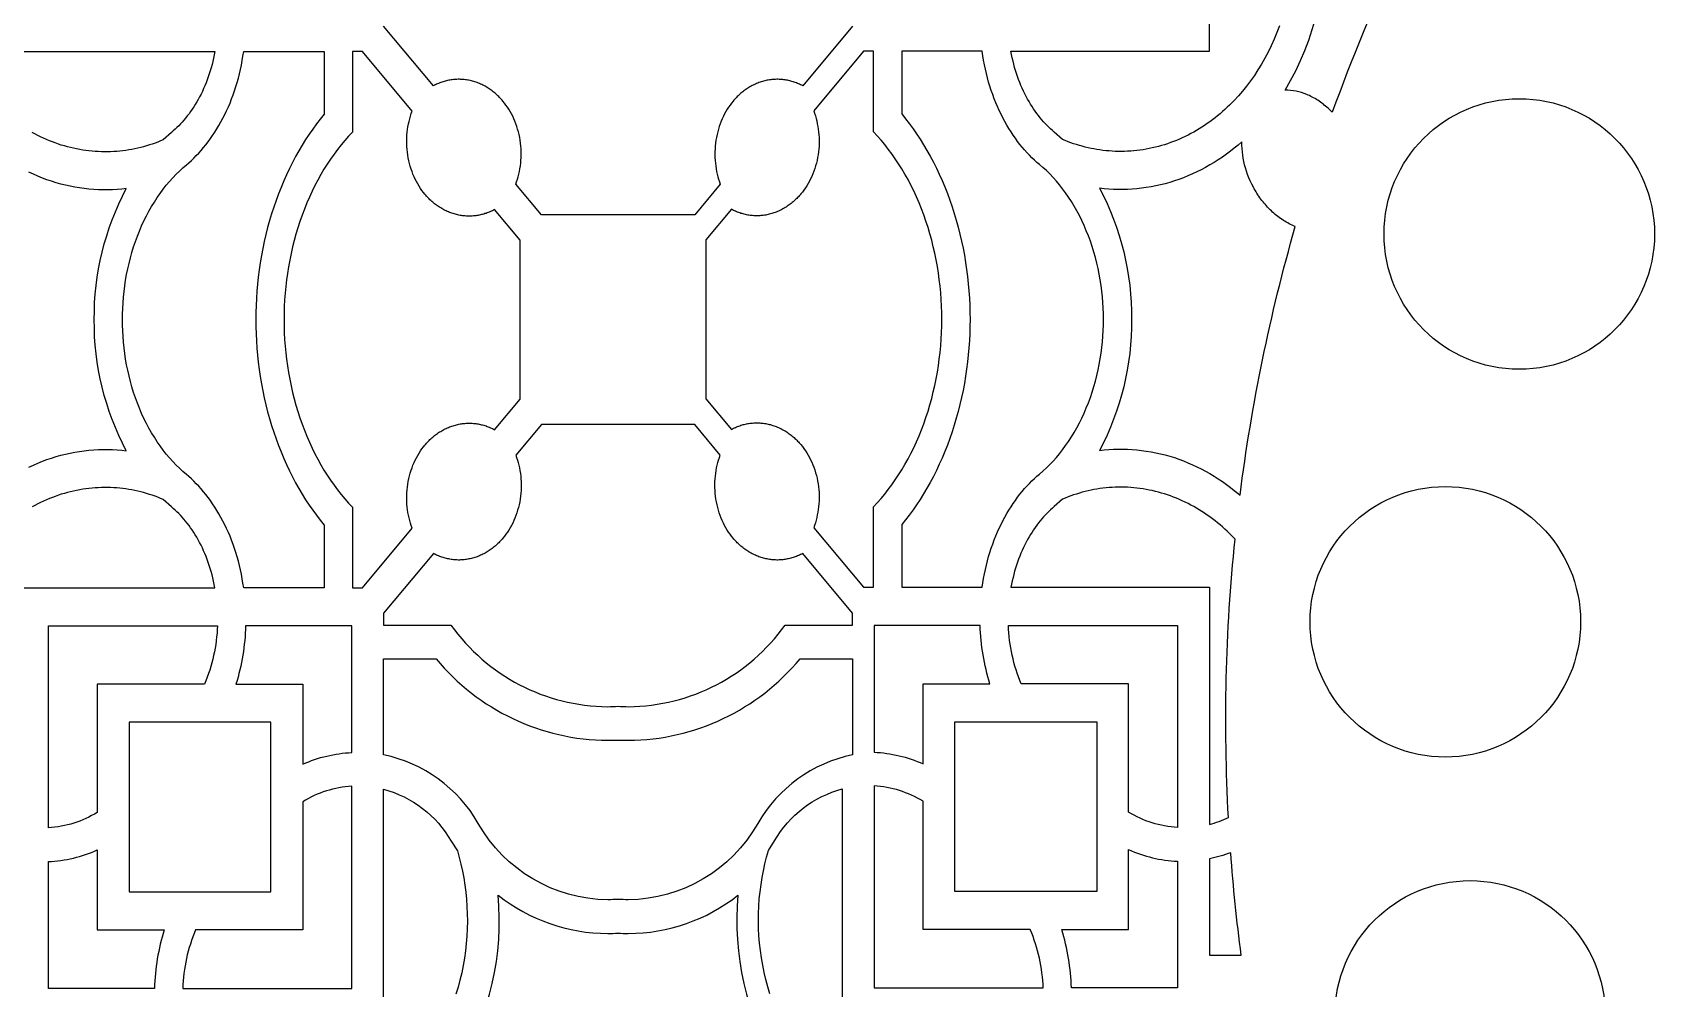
# Model space of a CAD drawing. Extents: x 59271 to 61367, y 41180 to 44085.
# Drawn here: x 59620.9 to 59920.7, y 42900.7 to 43077.4 of the extents above; entities that cross this region are included whole.
import ezdxf

# ---------------------------------------------------------------- set-up
doc = ezdxf.new("R2010")
doc.units = 0
doc.layers.get('0').update_dxf_attribs({"linetype": 'CONTINUOUS'})
doc.layers.add('LAYER_01', color=1, linetype='CONTINUOUS')

msp = doc.modelspace()

# ---------------------------------------------------------------- linework, layer by layer
for points in [[(59851.39, 43078.59), (59850.93, 43077.34), (59850.43, 43076.12), (59849.89, 43074.92), (59849.32, 43073.76), (59848.73, 43072.62), (59848.1, 43071.52), (59847.44, 43070.45), (59846.77, 43069.42), (59846.06, 43068.42), (59845.34, 43067.47), (59844.59, 43066.55), (59843.82, 43065.66), (59843.02, 43064.79), (59842.19, 43063.95), (59841.76, 43063.54), (59841.32, 43063.14), (59840.88, 43062.74), (59840.43, 43062.36), (59839.97, 43061.98), (59839.51, 43061.61), (59839.04, 43061.25), (59838.56, 43060.89), (59838.07, 43060.55), (59837.58, 43060.21), (59837.09, 43059.89), (59836.58, 43059.57), (59836.07, 43059.27), (59835.56, 43058.98), (59835.04, 43058.69), (59834.51, 43058.42), (59833.98, 43058.16), (59833.45, 43057.9), (59832.91, 43057.66), (59832.37, 43057.44), (59831.82, 43057.22), (59831.27, 43057.01), (59830.72, 43056.82), (59830.16, 43056.64), (59829.6, 43056.47), (59829.04, 43056.31), (59828.47, 43056.17), (59827.91, 43056.03), (59827.34, 43055.91), (59826.77, 43055.8), (59826.2, 43055.71), (59825.62, 43055.62), (59825.05, 43055.55), (59824.48, 43055.49), (59823.91, 43055.45), (59823.33, 43055.41), (59822.76, 43055.39), (59822.19, 43055.38), (59821.62, 43055.39), (59821.05, 43055.4), (59820.48, 43055.43), (59819.92, 43055.47), (59819.35, 43055.52), (59818.79, 43055.58), (59818.23, 43055.66), (59817.68, 43055.74), (59817.13, 43055.84), (59816.58, 43055.95), (59816.03, 43056.07), (59815.49, 43056.2), (59814.95, 43056.34), (59814.42, 43056.49), (59813.89, 43056.65), (59813.36, 43056.82), (59812.84, 43057), (59812.33, 43057.19), (59811.82, 43057.4), (59811.31, 43057.61), (59809.79, 43058.96), (59809.46, 43059.25), (59809.12, 43059.55), (59808.79, 43059.86), (59808.46, 43060.18), (59808.14, 43060.52), (59807.82, 43060.87), (59807.5, 43061.24), (59807.18, 43061.61), (59806.87, 43062), (59806.57, 43062.4), (59806.27, 43062.81), (59805.97, 43063.24), (59805.68, 43063.68), (59805.4, 43064.13), (59805.12, 43064.59), (59804.86, 43065.06), (59804.59, 43065.55), (59804.34, 43066.04), (59804.09, 43066.55), (59803.86, 43067.06), (59803.63, 43067.59), (59803.41, 43068.13), (59803.2, 43068.67), (59803, 43069.22), (59802.81, 43069.78), (59802.63, 43070.35), (59802.46, 43070.93), (59802.3, 43071.51), (59802.16, 43072.1), (59802.02, 43072.69), (59801.89, 43073.29), (59801.78, 43073.89), (59838.45, 43073.89), (59838.45, 43117.71, -0.200602)], [(59620.26, 42997.05), (59621.08, 42997.44), (59621.91, 42997.79), (59622.75, 42998.13), (59623.59, 42998.44), (59624.44, 42998.73), (59625.29, 42999), (59626.15, 42999.24), (59627.01, 42999.45), (59627.88, 42999.65), (59628.74, 42999.82), (59629.61, 42999.96), (59630.48, 43000.08), (59631.36, 43000.18), (59632.23, 43000.25), (59633.1, 43000.29), (59633.97, 43000.32), (59634.83, 43000.32), (59635.7, 43000.29), (59636.56, 43000.24), (59637.41, 43000.17), (59638.26, 43000.08, -0.124595), (59632.34, 43024.3, -0.124595), (59638.26, 43048.52), (59637.41, 43048.43), (59636.56, 43048.36), (59635.7, 43048.31), (59634.83, 43048.29), (59633.97, 43048.28), (59633.1, 43048.31), (59632.23, 43048.35), (59631.36, 43048.43), (59630.48, 43048.52), (59629.61, 43048.64), (59628.74, 43048.79), (59627.88, 43048.95), (59627.01, 43049.15), (59626.15, 43049.36), (59625.29, 43049.61), (59624.44, 43049.87), (59623.59, 43050.16), (59622.75, 43050.47), (59621.91, 43050.81), (59621.08, 43051.17), (59620.26, 43051.55)], [(59685.82, 42893.69), (59685.82, 42937.51, -0.200602), (59698.31, 42927.93), (59699.45, 42926.11), (59699.79, 42924.9), (59700.1, 42923.66), (59700.38, 42922.4), (59700.62, 42921.12), (59700.83, 42919.82), (59701, 42918.51), (59701.14, 42917.18), (59701.23, 42915.83), (59701.29, 42914.48), (59701.3, 42913.12), (59701.28, 42911.75), (59701.21, 42910.38), (59701.1, 42909.01), (59700.95, 42907.64), (59700.76, 42906.28), (59700.53, 42904.93), (59700.25, 42903.59), (59699.94, 42902.26), (59699.59, 42900.95), (59699.19, 42899.66)], [(59757.22, 42899.72), (59756.83, 42901.01), (59756.47, 42902.33), (59756.16, 42903.65), (59755.89, 42904.99), (59755.65, 42906.35), (59755.46, 42907.71), (59755.31, 42909.07), (59755.2, 42910.44), (59755.13, 42911.81), (59755.11, 42913.18), (59755.12, 42914.54), (59755.18, 42915.9), (59755.27, 42917.24), (59755.41, 42918.57), (59755.58, 42919.89), (59755.79, 42921.19), (59756.03, 42922.47), (59756.31, 42923.73), (59756.62, 42924.96), (59756.97, 42926.18), (59758.1, 42927.99, -0.200602), (59770.6, 42937.57), (59770.6, 42893.75)], [(59699.82, 42886.5, 0.159593), (59706.99, 42917.94, 0.16816), (59727.26, 42910.86, 0.014447), (59729.15, 42910.92, 0.014447), (59731.05, 42910.86, 0.16816), (59751.32, 42917.94, 0.159593), (59758.49, 42886.5, 0.091636)]]:
    msp.add_lwpolyline(points, format="xyb")
for points in [[(59861.18, 43062.63), (59861.08, 43062.72), (59860.86, 43062.94), (59860.63, 43063.16), (59860.4, 43063.37), (59860.17, 43063.58), (59859.94, 43063.78), (59859.7, 43063.97), (59859.46, 43064.16), (59859.22, 43064.34), (59858.97, 43064.52), (59858.73, 43064.69), (59858.48, 43064.85), (59858.23, 43065.01), (59857.98, 43065.16), (59857.73, 43065.3), (59857.48, 43065.44), (59857.23, 43065.57), (59856.98, 43065.7), (59856.72, 43065.81), (59856.47, 43065.93, 0.091636), (59852.45, 43066.7, 0.159593), (59859.62, 43098.14, 0.116515), (59873.29, 43091.76, 0.023836)], [(59854.34, 43041.5), (59854.3, 43041.52), (59854.03, 43041.64), (59853.75, 43041.76), (59853.48, 43041.89), (59853.21, 43042.03), (59852.94, 43042.17), (59852.67, 43042.32), (59852.41, 43042.48), (59852.15, 43042.65), (59851.89, 43042.82), (59851.63, 43042.99), (59851.38, 43043.17), (59851.12, 43043.36), (59850.88, 43043.56), (59850.63, 43043.76), (59850.39, 43043.96), (59850.15, 43044.18), (59849.92, 43044.39), (59849.68, 43044.62), (59849.46, 43044.84), (59849.23, 43045.08), (59849.02, 43045.32), (59848.8, 43045.56), (59848.59, 43045.81), (59848.38, 43046.06), (59848.18, 43046.31), (59847.99, 43046.57), (59847.79, 43046.84), (59847.61, 43047.11), (59847.43, 43047.38), (59847.25, 43047.65), (59847.08, 43047.93), (59846.91, 43048.21), (59846.75, 43048.49), (59846.59, 43048.78), (59846.29, 43049.36), (59846.01, 43049.95), (59845.76, 43050.54), (59845.52, 43051.14), (59845.3, 43051.75), (59845.11, 43052.35, -0.065359), (59844.46, 43057.15), (59843.77, 43056.56), (59843.06, 43055.98), (59842.34, 43055.42), (59841.61, 43054.87), (59840.86, 43054.35), (59840.1, 43053.84), (59839.33, 43053.35), (59838.55, 43052.89), (59837.76, 43052.44), (59836.96, 43052.01), (59836.15, 43051.61), (59835.33, 43051.23), (59834.5, 43050.87), (59833.67, 43050.54), (59832.82, 43050.22), (59831.98, 43049.93), (59831.12, 43049.67), (59830.26, 43049.43), (59829.4, 43049.21), (59828.54, 43049.02), (59827.67, 43048.85), (59826.8, 43048.71), (59825.93, 43048.59), (59825.06, 43048.49), (59824.19, 43048.42), (59823.32, 43048.37), (59822.45, 43048.35), (59821.58, 43048.35), (59820.72, 43048.37), (59819.86, 43048.42), (59819, 43048.49), (59818.15, 43048.59, -0.124595), (59824.07, 43024.36, -0.124595), (59818.15, 43000.14), (59819, 43000.24), (59819.86, 43000.31), (59820.72, 43000.36), (59821.58, 43000.38), (59822.45, 43000.38), (59823.32, 43000.36), (59824.19, 43000.31), (59825.06, 43000.24), (59825.93, 43000.14), (59826.8, 43000.02), (59827.67, 42999.88), (59828.54, 42999.71), (59829.4, 42999.52), (59830.26, 42999.3), (59831.12, 42999.06), (59831.98, 42998.8), (59832.82, 42998.51), (59833.67, 42998.19), (59834.5, 42997.86), (59835.33, 42997.5), (59836.15, 42997.12), (59836.96, 42996.72), (59837.76, 42996.29), (59838.55, 42995.84), (59839.33, 42995.38), (59840.1, 42994.89), (59840.86, 42994.38), (59841.61, 42993.86), (59842.34, 42993.31), (59843.06, 42992.75), (59843.77, 42992.17), (59844.13, 42991.86, -0.038324)], [(59731.05, 42952.78, 0.240747), (59760.03, 42967.87), (59772.49, 42967.87), (59772.49, 42970.08), (59763.28, 42981.08), (59763.1, 42980.98), (59762.91, 42980.89), (59762.71, 42980.8), (59762.52, 42980.71), (59762.32, 42980.63), (59762.12, 42980.55), (59761.92, 42980.47), (59761.72, 42980.4), (59761.51, 42980.34), (59761.3, 42980.27), (59761.1, 42980.21), (59760.89, 42980.16), (59760.67, 42980.11), (59760.46, 42980.07), (59760.24, 42980.03), (59760.03, 42979.99), (59759.81, 42979.96), (59759.59, 42979.94), (59759.37, 42979.92), (59759.15, 42979.9), (59758.93, 42979.89), (59758.71, 42979.88), (59758.49, 42979.88), (59758.27, 42979.89), (59758.04, 42979.9), (59757.82, 42979.91), (59757.6, 42979.93), (59757.38, 42979.96), (59757.15, 42979.99), (59756.93, 42980.02), (59756.71, 42980.07), (59756.49, 42980.11), (59756.27, 42980.16), (59756.05, 42980.22), (59755.83, 42980.28), (59755.62, 42980.35), (59755.4, 42980.42), (59755.19, 42980.49), (59754.97, 42980.58), (59754.76, 42980.66), (59754.55, 42980.75), (59754.35, 42980.85), (59754.14, 42980.95), (59753.94, 42981.05), (59753.74, 42981.16), (59753.54, 42981.27), (59753.34, 42981.39), (59753.15, 42981.51), (59752.96, 42981.64), (59752.77, 42981.76), (59752.58, 42981.9), (59752.4, 42982.03), (59752.22, 42982.17), (59752.04, 42982.32), (59751.87, 42982.46), (59751.69, 42982.61), (59751.52, 42982.77), (59751.36, 42982.92), (59751.2, 42983.08), (59751.04, 42983.24), (59750.88, 42983.41), (59750.73, 42983.58), (59750.58, 42983.75), (59750.43, 42983.92), (59750.15, 42984.27), (59749.87, 42984.64), (59749.6, 42985.02), (59749.34, 42985.42), (59749.1, 42985.84), (59748.86, 42986.26), (59748.63, 42986.71), (59748.42, 42987.16), (59748.22, 42987.63), (59748.04, 42988.11), (59747.86, 42988.59), (59747.71, 42989.09), (59747.57, 42989.6), (59747.45, 42990.11), (59747.34, 42990.63), (59747.25, 42991.15), (59747.18, 42991.68), (59747.12, 42992.21), (59747.08, 42992.74), (59747.06, 42993.28), (59747.06, 42993.81), (59747.07, 42994.34), (59747.1, 42994.86), (59747.15, 42995.38), (59747.21, 42995.9), (59747.29, 42996.41), (59747.38, 42996.91), (59747.49, 42997.4), (59747.62, 42997.89), (59747.75, 42998.36), (59747.9, 42998.82), (59748.06, 42999.27), (59743.33, 43004.92), (59739.54, 43004.92), (59729.15, 43004.92), (59718.77, 43004.92), (59714.98, 43004.92), (59710.25, 42999.27), (59710.41, 42998.82), (59710.56, 42998.36), (59710.69, 42997.89), (59710.81, 42997.4), (59710.92, 42996.91), (59711.02, 42996.41), (59711.1, 42995.9), (59711.16, 42995.38), (59711.21, 42994.86), (59711.24, 42994.34), (59711.25, 42993.81), (59711.25, 42993.28), (59711.22, 42992.74), (59711.19, 42992.21), (59711.13, 42991.68), (59711.06, 42991.15), (59710.97, 42990.63), (59710.86, 42990.11), (59710.74, 42989.6), (59710.6, 42989.09), (59710.44, 42988.59), (59710.27, 42988.11), (59710.09, 42987.63), (59709.89, 42987.16), (59709.68, 42986.71), (59709.45, 42986.26), (59709.21, 42985.84), (59708.96, 42985.42), (59708.7, 42985.02), (59708.44, 42984.64), (59708.16, 42984.27), (59707.87, 42983.92), (59707.73, 42983.75), (59707.58, 42983.58), (59707.43, 42983.41), (59707.27, 42983.24), (59707.11, 42983.08), (59706.95, 42982.92), (59706.78, 42982.77), (59706.61, 42982.61), (59706.44, 42982.46), (59706.27, 42982.32), (59706.09, 42982.17), (59705.91, 42982.03), (59705.73, 42981.9), (59705.54, 42981.76), (59705.35, 42981.64), (59705.16, 42981.51), (59704.97, 42981.39), (59704.77, 42981.27), (59704.57, 42981.16), (59704.37, 42981.05), (59704.17, 42980.95), (59703.96, 42980.85), (59703.75, 42980.75), (59703.54, 42980.66), (59703.33, 42980.58), (59703.12, 42980.49), (59702.91, 42980.42), (59702.69, 42980.35), (59702.47, 42980.28), (59702.26, 42980.22), (59702.04, 42980.16), (59701.82, 42980.11), (59701.6, 42980.07), (59701.38, 42980.02), (59701.15, 42979.99), (59700.93, 42979.96), (59700.71, 42979.93), (59700.49, 42979.91), (59700.26, 42979.9), (59700.04, 42979.89), (59699.82, 42979.88), (59699.6, 42979.88), (59699.38, 42979.89), (59699.16, 42979.9), (59698.94, 42979.92), (59698.72, 42979.94), (59698.5, 42979.96), (59698.28, 42979.99), (59698.06, 42980.03), (59697.85, 42980.07), (59697.63, 42980.11), (59697.42, 42980.16), (59697.21, 42980.21), (59697, 42980.27), (59696.8, 42980.34), (59696.59, 42980.4), (59696.39, 42980.47), (59696.19, 42980.55), (59695.99, 42980.63), (59695.79, 42980.71), (59695.59, 42980.8), (59695.4, 42980.89), (59695.21, 42980.98), (59695.02, 42981.08), (59685.82, 42970.08), (59685.82, 42967.87), (59698.27, 42967.87, 0.240747), (59727.26, 42952.78, 0.013206), (59729.15, 42952.85, 0.013206)], [(59843.2, 42983.74), (59843.02, 42983.94), (59842.19, 42984.78), (59841.76, 42985.19), (59841.32, 42985.59), (59840.88, 42985.99), (59840.43, 42986.37), (59839.97, 42986.75), (59839.51, 42987.12), (59839.04, 42987.48), (59838.56, 42987.84), (59838.07, 42988.18), (59837.58, 42988.52), (59837.09, 42988.84), (59836.58, 42989.16), (59836.07, 42989.46), (59835.56, 42989.75), (59835.04, 42990.04), (59834.51, 42990.31), (59833.98, 42990.57), (59833.45, 42990.83), (59832.91, 42991.07), (59832.37, 42991.29), (59831.82, 42991.51), (59831.27, 42991.72), (59830.72, 42991.91), (59830.16, 42992.09), (59829.6, 42992.26), (59829.04, 42992.42), (59828.47, 42992.56), (59827.91, 42992.7), (59827.34, 42992.82), (59826.77, 42992.93), (59826.2, 42993.02), (59825.62, 42993.11), (59825.05, 42993.18), (59824.48, 42993.24), (59823.91, 42993.28), (59823.33, 42993.32), (59822.76, 42993.34), (59822.19, 42993.35), (59821.62, 42993.34), (59821.05, 42993.33), (59820.48, 42993.3), (59819.92, 42993.26), (59819.35, 42993.21), (59818.79, 42993.15), (59818.23, 42993.07), (59817.68, 42992.99), (59817.13, 42992.89), (59816.58, 42992.78), (59816.03, 42992.66), (59815.49, 42992.53), (59814.95, 42992.39), (59814.42, 42992.24), (59813.89, 42992.08), (59813.36, 42991.91), (59812.84, 42991.73), (59812.33, 42991.54), (59811.82, 42991.33), (59811.31, 42991.12), (59809.79, 42989.77), (59809.46, 42989.48), (59809.12, 42989.18), (59808.79, 42988.87), (59808.46, 42988.55), (59808.14, 42988.21), (59807.82, 42987.86), (59807.5, 42987.49), (59807.18, 42987.12), (59806.87, 42986.73), (59806.57, 42986.33), (59806.27, 42985.92), (59805.97, 42985.49), (59805.68, 42985.05), (59805.4, 42984.6), (59805.12, 42984.14), (59804.86, 42983.67), (59804.59, 42983.18), (59804.34, 42982.69), (59804.09, 42982.18), (59803.86, 42981.67), (59803.63, 42981.14), (59803.41, 42980.6), (59803.2, 42980.06), (59803, 42979.51), (59802.81, 42978.95), (59802.63, 42978.38), (59802.46, 42977.8), (59802.3, 42977.22), (59802.16, 42976.63), (59802.02, 42976.04), (59801.89, 42975.44), (59801.78, 42974.84), (59838.45, 42974.84), (59838.45, 42931.02, 0.046177), (59841.98, 42932.31, -0.038906)], [(59632.9, 42933.24, -0.123377), (59623.85, 42930.39), (59623.85, 42967.74), (59655.11, 42967.74, -0.090687), (59652.72, 42956.93), (59632.9, 42956.93)], [(59670.89, 42942.16, -0.093744), (59679.93, 42944.3), (59679.93, 42967.74), (59660.32, 42967.74, -0.067508), (59658.53, 42956.93), (59670.89, 42956.93)], [(59776.48, 42944.37, -0.093744), (59785.53, 42942.22), (59785.53, 42957), (59797.89, 42957, -0.067508), (59796.09, 42967.8), (59776.48, 42967.8)], [(59803.69, 42957, -0.090687), (59801.3, 42967.8), (59832.56, 42967.8), (59832.56, 42930.45, -0.123377), (59823.52, 42933.3), (59823.52, 42957)], [(59729.15, 42917.17, -0.017043), (59727.26, 42917.09, -0.26745), (59703.32, 42931.2, 0.215544), (59685.82, 42943.87), (59685.82, 42961.65), (59695.51, 42961.65, 0.222359), (59727.26, 42946.56, 0.011427), (59729.15, 42946.61, 0.011427), (59731.05, 42946.56, 0.222359), (59762.8, 42961.65), (59772.49, 42961.65), (59772.49, 42943.87, 0.215544), (59754.99, 42931.2, -0.26745), (59731.05, 42917.09, -0.017043)], [(59651.06, 42911.53, 0.090687), (59648.68, 42900.72), (59679.93, 42900.72), (59679.93, 42938.07, 0.123377), (59670.89, 42935.22), (59670.89, 42911.53)], [(59785.53, 42935.29, 0.123377), (59776.48, 42938.14), (59776.48, 42900.79), (59807.74, 42900.79, 0.090687), (59805.35, 42911.59), (59785.53, 42911.59)], [(59623.85, 42924.16, 0.093744), (59632.9, 42926.3), (59632.9, 42911.53), (59645.26, 42911.53, 0.067508), (59643.46, 42900.72), (59623.85, 42900.72)], [(59823.52, 42926.36, 0.093744), (59832.56, 42924.22), (59832.56, 42900.79), (59812.95, 42900.79, 0.067508), (59811.16, 42911.59), (59823.52, 42911.59)], [(59842.4, 42925.79, -0.03924), (59838.45, 42924.66), (59838.45, 42906.87), (59844.34, 42906.87, -0.014365)]]:
    msp.add_lwpolyline(points, format="xyb", close=True)
for points in [[(59772.49, 43078.52), (59763.28, 43067.52), (59763.1, 43067.62), (59762.91, 43067.71), (59762.71, 43067.8), (59762.52, 43067.89), (59762.32, 43067.97), (59762.12, 43068.05), (59761.92, 43068.13), (59761.72, 43068.2), (59761.51, 43068.27), (59761.3, 43068.33), (59761.1, 43068.39), (59760.89, 43068.44), (59760.67, 43068.49), (59760.46, 43068.53), (59760.24, 43068.57), (59760.03, 43068.61), (59759.81, 43068.64), (59759.59, 43068.67), (59759.37, 43068.69), (59759.15, 43068.7), (59758.93, 43068.71), (59758.71, 43068.72), (59758.49, 43068.72), (59758.27, 43068.71), (59758.04, 43068.7), (59757.82, 43068.69), (59757.6, 43068.67), (59757.38, 43068.64), (59757.15, 43068.61), (59756.93, 43068.58), (59756.71, 43068.54), (59756.49, 43068.49), (59756.27, 43068.44), (59756.05, 43068.38), (59755.83, 43068.32), (59755.62, 43068.25), (59755.4, 43068.18), (59755.19, 43068.11), (59754.97, 43068.03), (59754.76, 43067.94), (59754.55, 43067.85), (59754.35, 43067.75), (59754.14, 43067.65), (59753.94, 43067.55), (59753.74, 43067.44), (59753.54, 43067.33), (59753.34, 43067.21), (59753.15, 43067.09), (59752.96, 43066.97), (59752.77, 43066.84), (59752.58, 43066.7), (59752.4, 43066.57), (59752.22, 43066.43), (59752.04, 43066.28), (59751.87, 43066.14), (59751.69, 43065.99), (59751.52, 43065.83), (59751.36, 43065.68), (59751.2, 43065.52), (59751.04, 43065.36), (59750.88, 43065.19), (59750.73, 43065.03), (59750.58, 43064.86), (59750.43, 43064.68), (59750.15, 43064.33), (59749.87, 43063.96), (59749.6, 43063.58), (59749.34, 43063.18), (59749.1, 43062.76), (59748.86, 43062.34), (59748.63, 43061.89), (59748.42, 43061.44), (59748.22, 43060.97), (59748.04, 43060.5), (59747.86, 43060.01), (59747.71, 43059.51), (59747.57, 43059), (59747.45, 43058.49), (59747.34, 43057.97), (59747.25, 43057.45), (59747.18, 43056.92), (59747.12, 43056.39), (59747.08, 43055.86), (59747.06, 43055.32), (59747.06, 43054.79), (59747.07, 43054.26), (59747.1, 43053.74), (59747.15, 43053.22), (59747.21, 43052.7), (59747.29, 43052.19), (59747.38, 43051.69), (59747.49, 43051.2), (59747.62, 43050.72), (59747.75, 43050.24), (59747.9, 43049.78), (59748.06, 43049.33), (59743.33, 43043.68), (59739.54, 43043.68), (59729.15, 43043.68), (59718.77, 43043.68), (59714.98, 43043.68), (59710.25, 43049.33), (59710.41, 43049.78), (59710.56, 43050.24), (59710.69, 43050.72), (59710.81, 43051.2), (59710.92, 43051.69), (59711.02, 43052.19), (59711.1, 43052.7), (59711.16, 43053.22), (59711.21, 43053.74), (59711.24, 43054.26), (59711.25, 43054.79), (59711.25, 43055.32), (59711.22, 43055.86), (59711.19, 43056.39), (59711.13, 43056.92), (59711.06, 43057.45), (59710.97, 43057.97), (59710.86, 43058.49), (59710.74, 43059), (59710.6, 43059.51), (59710.44, 43060.01), (59710.27, 43060.5), (59710.09, 43060.97), (59709.89, 43061.44), (59709.68, 43061.89), (59709.45, 43062.34), (59709.21, 43062.76), (59708.96, 43063.18), (59708.7, 43063.58), (59708.44, 43063.96), (59708.16, 43064.33), (59707.87, 43064.68), (59707.73, 43064.86), (59707.58, 43065.03), (59707.43, 43065.19), (59707.27, 43065.36), (59707.11, 43065.52), (59706.95, 43065.68), (59706.78, 43065.83), (59706.61, 43065.99), (59706.44, 43066.14), (59706.27, 43066.28), (59706.09, 43066.43), (59705.91, 43066.57), (59705.73, 43066.7), (59705.54, 43066.84), (59705.35, 43066.97), (59705.16, 43067.09), (59704.97, 43067.21), (59704.77, 43067.33), (59704.57, 43067.44), (59704.37, 43067.55), (59704.17, 43067.65), (59703.96, 43067.75), (59703.75, 43067.85), (59703.54, 43067.94), (59703.33, 43068.03), (59703.12, 43068.11), (59702.91, 43068.18), (59702.69, 43068.25), (59702.47, 43068.32), (59702.26, 43068.38), (59702.04, 43068.44), (59701.82, 43068.49), (59701.6, 43068.54), (59701.38, 43068.58), (59701.15, 43068.61), (59700.93, 43068.64), (59700.71, 43068.67), (59700.49, 43068.69), (59700.26, 43068.7), (59700.04, 43068.71), (59699.82, 43068.72), (59699.6, 43068.72), (59699.38, 43068.71), (59699.16, 43068.7), (59698.94, 43068.69), (59698.72, 43068.67), (59698.5, 43068.64), (59698.28, 43068.61), (59698.06, 43068.57), (59697.85, 43068.53), (59697.63, 43068.49), (59697.42, 43068.44), (59697.21, 43068.39), (59697, 43068.33), (59696.8, 43068.27), (59696.59, 43068.2), (59696.39, 43068.13), (59696.19, 43068.05), (59695.99, 43067.97), (59695.79, 43067.89), (59695.59, 43067.8), (59695.4, 43067.71), (59695.21, 43067.62), (59695.02, 43067.52), (59685.82, 43078.52)], [(59617.97, 43073.83), (59654.63, 43073.83), (59654.52, 43073.23), (59654.39, 43072.63), (59654.26, 43072.03), (59654.11, 43071.45), (59653.95, 43070.86), (59653.78, 43070.29), (59653.6, 43069.72), (59653.41, 43069.16), (59653.21, 43068.61), (59653, 43068.06), (59652.78, 43067.53), (59652.55, 43067), (59652.32, 43066.48), (59652.07, 43065.98), (59651.82, 43065.48), (59651.56, 43065), (59651.29, 43064.53), (59651.01, 43064.06), (59650.73, 43063.61), (59650.44, 43063.18), (59650.15, 43062.75), (59649.85, 43062.34), (59649.54, 43061.94), (59649.23, 43061.55), (59648.92, 43061.17), (59648.6, 43060.81), (59648.27, 43060.46), (59647.95, 43060.12), (59647.62, 43059.79), (59647.29, 43059.48), (59646.95, 43059.18), (59646.62, 43058.9), (59645.1, 43057.54), (59644.59, 43057.33), (59644.08, 43057.13), (59643.57, 43056.94), (59643.05, 43056.76), (59642.53, 43056.59), (59642, 43056.42), (59641.46, 43056.27), (59640.92, 43056.13), (59640.38, 43056), (59639.84, 43055.88), (59639.29, 43055.77), (59638.74, 43055.68), (59638.18, 43055.59), (59637.62, 43055.52), (59637.06, 43055.45), (59636.5, 43055.4), (59635.93, 43055.36), (59635.36, 43055.34), (59634.79, 43055.32), (59634.22, 43055.32), (59633.65, 43055.33), (59633.08, 43055.35), (59632.51, 43055.38), (59631.93, 43055.43), (59631.36, 43055.49), (59630.79, 43055.56), (59630.22, 43055.64), (59629.65, 43055.74), (59629.08, 43055.85), (59628.51, 43055.97), (59627.94, 43056.1), (59627.38, 43056.25), (59626.81, 43056.4), (59626.25, 43056.57), (59625.7, 43056.76), (59625.14, 43056.95), (59624.59, 43057.15), (59624.04, 43057.37), (59623.5, 43057.6), (59622.96, 43057.84), (59622.43, 43058.09), (59621.9, 43058.35), (59621.37, 43058.63), (59620.85, 43058.91)], [(59617.97, 42974.77), (59654.63, 42974.77), (59654.52, 42975.38), (59654.39, 42975.97), (59654.26, 42976.57), (59654.11, 42977.16), (59653.95, 42977.74), (59653.78, 42978.31), (59653.6, 42978.88), (59653.41, 42979.44), (59653.21, 42980), (59653, 42980.54), (59652.78, 42981.08), (59652.55, 42981.6), (59652.32, 42982.12), (59652.07, 42982.62), (59651.82, 42983.12), (59651.56, 42983.6), (59651.29, 42984.08), (59651.01, 42984.54), (59650.73, 42984.99), (59650.44, 42985.43), (59650.15, 42985.85), (59649.85, 42986.26), (59649.54, 42986.67), (59649.23, 42987.05), (59648.92, 42987.43), (59648.6, 42987.79), (59648.27, 42988.14), (59647.95, 42988.48), (59647.62, 42988.81), (59647.29, 42989.12), (59646.95, 42989.42), (59646.62, 42989.7), (59645.1, 42991.06), (59644.59, 42991.27), (59644.08, 42991.47), (59643.57, 42991.66), (59643.05, 42991.84), (59642.53, 42992.02), (59642, 42992.18), (59641.46, 42992.33), (59640.92, 42992.47), (59640.38, 42992.6), (59639.84, 42992.72), (59639.29, 42992.83), (59638.74, 42992.92), (59638.18, 42993.01), (59637.62, 42993.08), (59637.06, 42993.15), (59636.5, 42993.2), (59635.93, 42993.24), (59635.36, 42993.26), (59634.79, 42993.28), (59634.22, 42993.28), (59633.65, 42993.27), (59633.08, 42993.25), (59632.51, 42993.22), (59631.93, 42993.17), (59631.36, 42993.11), (59630.79, 42993.04), (59630.22, 42992.96), (59629.65, 42992.86), (59629.08, 42992.75), (59628.51, 42992.63), (59627.94, 42992.5), (59627.38, 42992.35), (59626.81, 42992.2), (59626.25, 42992.03), (59625.7, 42991.85), (59625.14, 42991.65), (59624.59, 42991.45), (59624.04, 42991.23), (59623.5, 42991), (59622.96, 42990.76), (59622.43, 42990.51), (59621.9, 42990.25), (59621.37, 42989.97), (59620.85, 42989.69)]]:
    msp.add_lwpolyline(points)
for points in [[(59637.55, 43024.3), (59637.56, 43025.33), (59637.59, 43026.36), (59637.65, 43027.4), (59637.74, 43028.45), (59637.84, 43029.49), (59637.98, 43030.54), (59638.14, 43031.58), (59638.32, 43032.63), (59638.53, 43033.67), (59638.77, 43034.7), (59639.03, 43035.72), (59639.31, 43036.74), (59639.62, 43037.75), (59639.96, 43038.74), (59640.32, 43039.72), (59640.7, 43040.68), (59641.1, 43041.63), (59641.53, 43042.55), (59641.98, 43043.46), (59642.45, 43044.34), (59642.94, 43045.21), (59643.45, 43046.04), (59643.98, 43046.86), (59644.52, 43047.64), (59645.08, 43048.4), (59645.65, 43049.14), (59646.24, 43049.84), (59646.85, 43050.51), (59647.46, 43051.16), (59648.08, 43051.77), (59648.71, 43052.36), (59649.36, 43052.91), (59649.82, 43053.31), (59650.29, 43053.73), (59650.75, 43054.17), (59651.2, 43054.62), (59651.65, 43055.1), (59652.1, 43055.59), (59652.54, 43056.1), (59652.97, 43056.64), (59653.4, 43057.18), (59653.81, 43057.75), (59654.22, 43058.34), (59654.62, 43058.94), (59655.01, 43059.56), (59655.39, 43060.19), (59655.76, 43060.85), (59656.12, 43061.52), (59656.47, 43062.2), (59656.8, 43062.9), (59657.12, 43063.61), (59657.43, 43064.34), (59657.72, 43065.08), (59658, 43065.83), (59658.27, 43066.59), (59658.52, 43067.36), (59658.76, 43068.14), (59658.98, 43068.94), (59659.18, 43069.74), (59659.37, 43070.54), (59659.54, 43071.36), (59659.69, 43072.18), (59659.83, 43073), (59659.96, 43073.83), (59674.84, 43073.83), (59674.84, 43062.25), (59674.12, 43061.37), (59673.42, 43060.46), (59672.74, 43059.53), (59672.07, 43058.56), (59671.41, 43057.57), (59670.77, 43056.56), (59670.15, 43055.51), (59669.55, 43054.44), (59668.97, 43053.35), (59668.41, 43052.23), (59667.87, 43051.09), (59667.35, 43049.93), (59666.86, 43048.75), (59666.38, 43047.55), (59665.94, 43046.34), (59665.51, 43045.1), (59665.11, 43043.86), (59664.73, 43042.6), (59664.38, 43041.32), (59664.06, 43040.04), (59663.76, 43038.74), (59663.49, 43037.44), (59663.24, 43036.13), (59663.02, 43034.82), (59662.83, 43033.5), (59662.66, 43032.18), (59662.52, 43030.86), (59662.41, 43029.55), (59662.32, 43028.23), (59662.26, 43026.91), (59662.22, 43025.6), (59662.21, 43024.3), (59662.22, 43023), (59662.26, 43021.69), (59662.32, 43020.37), (59662.41, 43019.06), (59662.52, 43017.74), (59662.66, 43016.42), (59662.83, 43015.1), (59663.02, 43013.78), (59663.24, 43012.47), (59663.49, 43011.16), (59663.76, 43009.86), (59664.06, 43008.56), (59664.38, 43007.28), (59664.73, 43006.01), (59665.11, 43004.74), (59665.51, 43003.5), (59665.94, 43002.26), (59666.38, 43001.05), (59666.86, 42999.85), (59667.35, 42998.67), (59667.87, 42997.51), (59668.41, 42996.37), (59668.97, 42995.25), (59669.55, 42994.16), (59670.15, 42993.09), (59670.77, 42992.05), (59671.41, 42991.03), (59672.07, 42990.04), (59672.74, 42989.07), (59673.42, 42988.14), (59674.12, 42987.23), (59674.84, 42986.35), (59674.84, 42974.77), (59659.96, 42974.77), (59659.83, 42975.6), (59659.69, 42976.42), (59659.54, 42977.24), (59659.37, 42978.06), (59659.18, 42978.86), (59658.98, 42979.66), (59658.76, 42980.46), (59658.52, 42981.24), (59658.27, 42982.01), (59658, 42982.77), (59657.72, 42983.53), (59657.43, 42984.26), (59657.12, 42984.99), (59656.8, 42985.7), (59656.47, 42986.4), (59656.12, 42987.09), (59655.76, 42987.75), (59655.39, 42988.41), (59655.01, 42989.04), (59654.62, 42989.66), (59654.22, 42990.26), (59653.81, 42990.85), (59653.4, 42991.42), (59652.97, 42991.97), (59652.54, 42992.5), (59652.1, 42993.01), (59651.65, 42993.5), (59651.2, 42993.98), (59650.75, 42994.43), (59650.29, 42994.87), (59649.82, 42995.29), (59649.36, 42995.69), (59648.71, 42996.24), (59648.08, 42996.83), (59647.46, 42997.44), (59646.85, 42998.09), (59646.24, 42998.76), (59645.65, 42999.47), (59645.08, 43000.2), (59644.52, 43000.96), (59643.98, 43001.74), (59643.45, 43002.56), (59642.94, 43003.4), (59642.45, 43004.26), (59641.98, 43005.14), (59641.53, 43006.05), (59641.1, 43006.98), (59640.7, 43007.92), (59640.32, 43008.88), (59639.96, 43009.86), (59639.62, 43010.86), (59639.31, 43011.86), (59639.03, 43012.88), (59638.77, 43013.9), (59638.53, 43014.94), (59638.32, 43015.97), (59638.14, 43017.02), (59637.98, 43018.06), (59637.84, 43019.11), (59637.74, 43020.16), (59637.65, 43021.2), (59637.59, 43022.24), (59637.56, 43023.27)], [(59711.05, 43024.3), (59711.05, 43038.98), (59706.32, 43044.63), (59706.13, 43044.53), (59705.94, 43044.44), (59705.75, 43044.35), (59705.55, 43044.26), (59705.35, 43044.18), (59705.16, 43044.1), (59704.95, 43044.02), (59704.75, 43043.95), (59704.55, 43043.89), (59704.34, 43043.82), (59704.13, 43043.76), (59703.92, 43043.71), (59703.71, 43043.66), (59703.49, 43043.62), (59703.28, 43043.58), (59703.06, 43043.54), (59702.84, 43043.51), (59702.63, 43043.49), (59702.41, 43043.47), (59702.19, 43043.45), (59701.97, 43043.44), (59701.74, 43043.43), (59701.52, 43043.43), (59701.3, 43043.44), (59701.08, 43043.45), (59700.85, 43043.46), (59700.63, 43043.48), (59700.41, 43043.51), (59700.19, 43043.54), (59699.97, 43043.58), (59699.74, 43043.62), (59699.52, 43043.66), (59699.3, 43043.71), (59699.08, 43043.77), (59698.87, 43043.83), (59698.65, 43043.9), (59698.43, 43043.97), (59698.22, 43044.04), (59698.01, 43044.13), (59697.8, 43044.21), (59697.59, 43044.3), (59697.38, 43044.4), (59697.18, 43044.5), (59696.97, 43044.6), (59696.77, 43044.71), (59696.57, 43044.82), (59696.38, 43044.94), (59696.18, 43045.06), (59695.99, 43045.19), (59695.8, 43045.31), (59695.62, 43045.45), (59695.43, 43045.58), (59695.25, 43045.72), (59695.07, 43045.87), (59694.9, 43046.01), (59694.73, 43046.16), (59694.56, 43046.32), (59694.39, 43046.47), (59694.23, 43046.63), (59694.07, 43046.79), (59693.92, 43046.96), (59693.76, 43047.13), (59693.61, 43047.3), (59693.47, 43047.47), (59693.18, 43047.82), (59692.91, 43048.19), (59692.64, 43048.57), (59692.38, 43048.97), (59692.13, 43049.39), (59691.89, 43049.82), (59691.67, 43050.26), (59691.45, 43050.71), (59691.25, 43051.18), (59691.07, 43051.66), (59690.9, 43052.14), (59690.74, 43052.64), (59690.6, 43053.15), (59690.48, 43053.66), (59690.37, 43054.18), (59690.28, 43054.7), (59690.21, 43055.23), (59690.16, 43055.76), (59690.12, 43056.29), (59690.1, 43056.83), (59690.09, 43057.36), (59690.11, 43057.89), (59690.14, 43058.41), (59690.18, 43058.93), (59690.25, 43059.45), (59690.32, 43059.96), (59690.42, 43060.46), (59690.53, 43060.95), (59690.65, 43061.44), (59690.79, 43061.91), (59690.93, 43062.37), (59691.09, 43062.82), (59681.89, 43073.83), (59680.04, 43073.83), (59680.04, 43058.94), (59679.34, 43058.19), (59678.65, 43057.41), (59677.97, 43056.6), (59677.31, 43055.75), (59676.66, 43054.88), (59676.02, 43053.98), (59675.4, 43053.05), (59674.8, 43052.1), (59674.22, 43051.12), (59673.66, 43050.11), (59673.12, 43049.08), (59672.6, 43048.03), (59672.1, 43046.95), (59671.62, 43045.86), (59671.17, 43044.74), (59670.74, 43043.61), (59670.34, 43042.46), (59669.96, 43041.29), (59669.61, 43040.12), (59669.28, 43038.93), (59668.98, 43037.73), (59668.71, 43036.52), (59668.46, 43035.3), (59668.24, 43034.08), (59668.04, 43032.86), (59667.87, 43031.63), (59667.73, 43030.4), (59667.62, 43029.18), (59667.53, 43027.95), (59667.46, 43026.73), (59667.43, 43025.51), (59667.42, 43024.3), (59667.43, 43023.09), (59667.46, 43021.87), (59667.53, 43020.65), (59667.62, 43019.43), (59667.73, 43018.2), (59667.87, 43016.97), (59668.04, 43015.74), (59668.24, 43014.52), (59668.46, 43013.3), (59668.71, 43012.08), (59668.98, 43010.87), (59669.28, 43009.67), (59669.61, 43008.48), (59669.96, 43007.31), (59670.34, 43006.14), (59670.74, 43004.99), (59671.17, 43003.86), (59671.62, 43002.75), (59672.1, 43001.65), (59672.6, 43000.57), (59673.12, 42999.52), (59673.66, 42998.49), (59674.22, 42997.48), (59674.8, 42996.5), (59675.4, 42995.55), (59676.02, 42994.62), (59676.66, 42993.72), (59677.31, 42992.85), (59677.97, 42992.01), (59678.65, 42991.19), (59679.34, 42990.41), (59680.04, 42989.66), (59680.04, 42974.77), (59681.89, 42974.77), (59691.09, 42985.78), (59690.93, 42986.23), (59690.79, 42986.69), (59690.65, 42987.17), (59690.53, 42987.65), (59690.42, 42988.14), (59690.32, 42988.64), (59690.25, 42989.15), (59690.18, 42989.67), (59690.14, 42990.19), (59690.11, 42990.71), (59690.09, 42991.24), (59690.1, 42991.77), (59690.12, 42992.31), (59690.16, 42992.84), (59690.21, 42993.37), (59690.28, 42993.9), (59690.37, 42994.42), (59690.48, 42994.94), (59690.6, 42995.45), (59690.74, 42995.96), (59690.9, 42996.46), (59691.07, 42996.94), (59691.25, 42997.42), (59691.45, 42997.89), (59691.67, 42998.34), (59691.89, 42998.79), (59692.13, 42999.21), (59692.38, 42999.63), (59692.64, 43000.03), (59692.91, 43000.41), (59693.18, 43000.78), (59693.47, 43001.13), (59693.61, 43001.31), (59693.76, 43001.47), (59693.92, 43001.64), (59694.07, 43001.81), (59694.23, 43001.97), (59694.39, 43002.13), (59694.56, 43002.28), (59694.73, 43002.44), (59694.9, 43002.59), (59695.07, 43002.73), (59695.25, 43002.88), (59695.43, 43003.02), (59695.62, 43003.15), (59695.8, 43003.29), (59695.99, 43003.42), (59696.18, 43003.54), (59696.38, 43003.66), (59696.57, 43003.78), (59696.77, 43003.89), (59696.97, 43004), (59697.18, 43004.1), (59697.38, 43004.2), (59697.59, 43004.3), (59697.8, 43004.39), (59698.01, 43004.48), (59698.22, 43004.56), (59698.43, 43004.63), (59698.65, 43004.7), (59698.87, 43004.77), (59699.08, 43004.83), (59699.3, 43004.89), (59699.52, 43004.94), (59699.74, 43004.98), (59699.97, 43005.03), (59700.19, 43005.06), (59700.41, 43005.09), (59700.63, 43005.12), (59700.85, 43005.14), (59701.08, 43005.15), (59701.3, 43005.16), (59701.52, 43005.17), (59701.74, 43005.17), (59701.97, 43005.16), (59702.19, 43005.15), (59702.41, 43005.14), (59702.63, 43005.11), (59702.84, 43005.09), (59703.06, 43005.06), (59703.28, 43005.02), (59703.49, 43004.98), (59703.71, 43004.94), (59703.92, 43004.89), (59704.13, 43004.84), (59704.34, 43004.78), (59704.55, 43004.72), (59704.75, 43004.65), (59704.95, 43004.58), (59705.16, 43004.5), (59705.35, 43004.42), (59705.55, 43004.34), (59705.75, 43004.25), (59705.94, 43004.16), (59706.13, 43004.07), (59706.32, 43003.97), (59711.05, 43009.62)], [(59789, 43024.36), (59788.99, 43025.58), (59788.95, 43026.79), (59788.88, 43028.01), (59788.8, 43029.24), (59788.68, 43030.47), (59788.54, 43031.7), (59788.37, 43032.92), (59788.18, 43034.15), (59787.96, 43035.37), (59787.71, 43036.58), (59787.43, 43037.79), (59787.13, 43038.99), (59786.8, 43040.18), (59786.45, 43041.36), (59786.07, 43042.52), (59785.67, 43043.67), (59785.24, 43044.81), (59784.79, 43045.92), (59784.31, 43047.02), (59783.81, 43048.09), (59783.29, 43049.14), (59782.75, 43050.18), (59782.19, 43051.18), (59781.61, 43052.16), (59781.01, 43053.12), (59780.39, 43054.05), (59779.76, 43054.95), (59779.11, 43055.82), (59778.44, 43056.66), (59777.76, 43057.47), (59777.07, 43058.25), (59776.37, 43059), (59776.37, 43073.89), (59774.53, 43073.89), (59765.32, 43062.89), (59765.48, 43062.44), (59765.63, 43061.97), (59765.76, 43061.5), (59765.89, 43061.02), (59765.99, 43060.52), (59766.09, 43060.02), (59766.17, 43059.51), (59766.23, 43059), (59766.28, 43058.48), (59766.31, 43057.95), (59766.32, 43057.42), (59766.32, 43056.89), (59766.3, 43056.36), (59766.26, 43055.83), (59766.2, 43055.3), (59766.13, 43054.77), (59766.04, 43054.24), (59765.93, 43053.73), (59765.81, 43053.21), (59765.67, 43052.71), (59765.51, 43052.21), (59765.34, 43051.72), (59765.16, 43051.24), (59764.96, 43050.78), (59764.75, 43050.32), (59764.52, 43049.88), (59764.28, 43049.45), (59764.04, 43049.04), (59763.78, 43048.64), (59763.51, 43048.25), (59763.23, 43047.88), (59762.95, 43047.53), (59762.8, 43047.36), (59762.65, 43047.19), (59762.5, 43047.02), (59762.34, 43046.86), (59762.18, 43046.7), (59762.02, 43046.54), (59761.85, 43046.38), (59761.69, 43046.23), (59761.51, 43046.08), (59761.34, 43045.93), (59761.16, 43045.79), (59760.98, 43045.65), (59760.8, 43045.51), (59760.61, 43045.38), (59760.42, 43045.25), (59760.23, 43045.12), (59760.04, 43045), (59759.84, 43044.89), (59759.64, 43044.77), (59759.44, 43044.67), (59759.24, 43044.56), (59759.03, 43044.46), (59758.82, 43044.37), (59758.62, 43044.28), (59758.4, 43044.19), (59758.19, 43044.11), (59757.98, 43044.03), (59757.76, 43043.96), (59757.55, 43043.9), (59757.33, 43043.83), (59757.11, 43043.78), (59756.89, 43043.73), (59756.67, 43043.68), (59756.45, 43043.64), (59756.23, 43043.6), (59756, 43043.57), (59755.78, 43043.55), (59755.56, 43043.53), (59755.34, 43043.51), (59755.11, 43043.5), (59754.89, 43043.5), (59754.67, 43043.5), (59754.45, 43043.5), (59754.23, 43043.51), (59754.01, 43043.53), (59753.79, 43043.55), (59753.57, 43043.58), (59753.35, 43043.61), (59753.13, 43043.64), (59752.92, 43043.68), (59752.71, 43043.73), (59752.49, 43043.78), (59752.28, 43043.83), (59752.07, 43043.89), (59751.87, 43043.95), (59751.66, 43044.02), (59751.46, 43044.09), (59751.26, 43044.16), (59751.06, 43044.24), (59750.86, 43044.33), (59750.67, 43044.41), (59750.47, 43044.5), (59750.28, 43044.6), (59750.1, 43044.7), (59745.37, 43039.04), (59745.37, 43024.36), (59745.37, 43009.69), (59750.1, 43004.03), (59750.28, 43004.13), (59750.47, 43004.23), (59750.67, 43004.32), (59750.86, 43004.4), (59751.06, 43004.49), (59751.26, 43004.57), (59751.46, 43004.64), (59751.66, 43004.71), (59751.87, 43004.78), (59752.07, 43004.84), (59752.28, 43004.9), (59752.49, 43004.95), (59752.71, 43005), (59752.92, 43005.05), (59753.13, 43005.09), (59753.35, 43005.12), (59753.57, 43005.15), (59753.79, 43005.18), (59754.01, 43005.2), (59754.23, 43005.22), (59754.45, 43005.23), (59754.67, 43005.23), (59754.89, 43005.23), (59755.11, 43005.23), (59755.34, 43005.22), (59755.56, 43005.2), (59755.78, 43005.18), (59756, 43005.16), (59756.23, 43005.13), (59756.45, 43005.09), (59756.67, 43005.05), (59756.89, 43005), (59757.11, 43004.95), (59757.33, 43004.9), (59757.55, 43004.83), (59757.76, 43004.77), (59757.98, 43004.7), (59758.19, 43004.62), (59758.4, 43004.54), (59758.62, 43004.45), (59758.82, 43004.36), (59759.03, 43004.27), (59759.24, 43004.17), (59759.44, 43004.06), (59759.64, 43003.96), (59759.84, 43003.84), (59760.04, 43003.73), (59760.23, 43003.61), (59760.42, 43003.48), (59760.61, 43003.35), (59760.8, 43003.22), (59760.98, 43003.08), (59761.16, 43002.94), (59761.34, 43002.8), (59761.51, 43002.65), (59761.69, 43002.5), (59761.85, 43002.35), (59762.02, 43002.19), (59762.18, 43002.03), (59762.34, 43001.87), (59762.5, 43001.71), (59762.65, 43001.54), (59762.8, 43001.37), (59762.95, 43001.2), (59763.23, 43000.85), (59763.51, 43000.48), (59763.78, 43000.09), (59764.04, 42999.69), (59764.28, 42999.28), (59764.52, 42998.85), (59764.75, 42998.41), (59764.96, 42997.95), (59765.16, 42997.49), (59765.34, 42997.01), (59765.51, 42996.52), (59765.67, 42996.02), (59765.81, 42995.52), (59765.93, 42995), (59766.04, 42994.49), (59766.13, 42993.96), (59766.2, 42993.43), (59766.26, 42992.9), (59766.3, 42992.37), (59766.32, 42991.84), (59766.32, 42991.31), (59766.31, 42990.78), (59766.28, 42990.25), (59766.23, 42989.73), (59766.17, 42989.22), (59766.09, 42988.71), (59765.99, 42988.21), (59765.89, 42987.71), (59765.76, 42987.23), (59765.63, 42986.76), (59765.48, 42986.29), (59765.32, 42985.84), (59774.53, 42974.84), (59776.37, 42974.84), (59776.37, 42989.73), (59777.07, 42990.48), (59777.76, 42991.26), (59778.44, 42992.07), (59779.11, 42992.91), (59779.76, 42993.78), (59780.39, 42994.68), (59781.01, 42995.61), (59781.61, 42996.57), (59782.19, 42997.55), (59782.75, 42998.55), (59783.29, 42999.59), (59783.81, 43000.64), (59784.31, 43001.71), (59784.79, 43002.81), (59785.24, 43003.92), (59785.67, 43005.06), (59786.07, 43006.21), (59786.45, 43007.37), (59786.8, 43008.55), (59787.13, 43009.74), (59787.43, 43010.94), (59787.71, 43012.15), (59787.96, 43013.36), (59788.18, 43014.58), (59788.37, 43015.81), (59788.54, 43017.03), (59788.68, 43018.26), (59788.8, 43019.49), (59788.88, 43020.72), (59788.95, 43021.94), (59788.99, 43023.15)], [(59818.87, 43024.36), (59818.86, 43025.39), (59818.82, 43026.43), (59818.76, 43027.47), (59818.68, 43028.51), (59818.57, 43029.56), (59818.43, 43030.6), (59818.28, 43031.65), (59818.09, 43032.69), (59817.88, 43033.73), (59817.65, 43034.76), (59817.39, 43035.79), (59817.1, 43036.8), (59816.79, 43037.81), (59816.46, 43038.8), (59816.1, 43039.78), (59815.71, 43040.74), (59815.31, 43041.69), (59814.88, 43042.62), (59814.43, 43043.52), (59813.96, 43044.41), (59813.47, 43045.27), (59812.96, 43046.11), (59812.44, 43046.92), (59811.89, 43047.71), (59811.33, 43048.47), (59810.76, 43049.2), (59810.17, 43049.9), (59809.57, 43050.58), (59808.95, 43051.22), (59808.33, 43051.84), (59807.7, 43052.42), (59807.06, 43052.97), (59806.59, 43053.37), (59806.13, 43053.79), (59805.67, 43054.23), (59805.21, 43054.69), (59804.76, 43055.16), (59804.31, 43055.66), (59803.87, 43056.17), (59803.44, 43056.7), (59803.02, 43057.25), (59802.6, 43057.82), (59802.19, 43058.4), (59801.79, 43059), (59801.4, 43059.62), (59801.02, 43060.26), (59800.65, 43060.91), (59800.29, 43061.58), (59799.95, 43062.26), (59799.61, 43062.96), (59799.29, 43063.67), (59798.98, 43064.4), (59798.69, 43065.14), (59798.41, 43065.89), (59798.14, 43066.65), (59797.89, 43067.43), (59797.66, 43068.21), (59797.44, 43069), (59797.23, 43069.8), (59797.05, 43070.61), (59796.87, 43071.42), (59796.72, 43072.24), (59796.58, 43073.07), (59796.46, 43073.89), (59781.58, 43073.89), (59781.58, 43062.31), (59782.29, 43061.44), (59782.99, 43060.53), (59783.68, 43059.59), (59784.35, 43058.63), (59785, 43057.64), (59785.64, 43056.62), (59786.26, 43055.58), (59786.86, 43054.51), (59787.44, 43053.41), (59788, 43052.3), (59788.54, 43051.16), (59789.06, 43050), (59789.56, 43048.82), (59790.03, 43047.62), (59790.48, 43046.4), (59790.9, 43045.17), (59791.3, 43043.92), (59791.68, 43042.66), (59792.03, 43041.39), (59792.35, 43040.1), (59792.65, 43038.81), (59792.92, 43037.51), (59793.17, 43036.2), (59793.39, 43034.89), (59793.58, 43033.57), (59793.75, 43032.25), (59793.89, 43030.93), (59794, 43029.61), (59794.09, 43028.29), (59794.16, 43026.98), (59794.19, 43025.67), (59794.21, 43024.36), (59794.19, 43023.06), (59794.16, 43021.75), (59794.09, 43020.44), (59794, 43019.12), (59793.89, 43017.8), (59793.75, 43016.48), (59793.58, 43015.16), (59793.39, 43013.84), (59793.17, 43012.53), (59792.92, 43011.22), (59792.65, 43009.92), (59792.35, 43008.63), (59792.03, 43007.34), (59791.68, 43006.07), (59791.3, 43004.81), (59790.9, 43003.56), (59790.48, 43002.33), (59790.03, 43001.11), (59789.56, 42999.91), (59789.06, 42998.73), (59788.54, 42997.57), (59788, 42996.43), (59787.44, 42995.32), (59786.86, 42994.22), (59786.26, 42993.15), (59785.64, 42992.11), (59785, 42991.09), (59784.35, 42990.1), (59783.68, 42989.14), (59782.99, 42988.2), (59782.29, 42987.29), (59781.58, 42986.42), (59781.58, 42974.84), (59796.46, 42974.84), (59796.58, 42975.66), (59796.72, 42976.49), (59796.87, 42977.31), (59797.05, 42978.12), (59797.23, 42978.93), (59797.44, 42979.73), (59797.66, 42980.52), (59797.89, 42981.3), (59798.14, 42982.08), (59798.41, 42982.84), (59798.69, 42983.59), (59798.98, 42984.33), (59799.29, 42985.06), (59799.61, 42985.77), (59799.95, 42986.47), (59800.29, 42987.15), (59800.65, 42987.82), (59801.02, 42988.47), (59801.4, 42989.11), (59801.79, 42989.73), (59802.19, 42990.33), (59802.6, 42990.91), (59803.02, 42991.48), (59803.44, 42992.03), (59803.87, 42992.56), (59804.31, 42993.07), (59804.76, 42993.57), (59805.21, 42994.04), (59805.67, 42994.5), (59806.13, 42994.94), (59806.59, 42995.36), (59807.06, 42995.76), (59807.7, 42996.31), (59808.33, 42996.89), (59808.95, 42997.51), (59809.57, 42998.15), (59810.17, 42998.83), (59810.76, 42999.53), (59811.33, 43000.26), (59811.89, 43001.02), (59812.44, 43001.81), (59812.96, 43002.62), (59813.47, 43003.46), (59813.96, 43004.32), (59814.43, 43005.21), (59814.88, 43006.11), (59815.31, 43007.04), (59815.71, 43007.99), (59816.1, 43008.95), (59816.46, 43009.93), (59816.79, 43010.92), (59817.1, 43011.93), (59817.39, 43012.94), (59817.65, 43013.97), (59817.88, 43015), (59818.09, 43016.04), (59818.28, 43017.08), (59818.43, 43018.13), (59818.57, 43019.17), (59818.68, 43020.22), (59818.76, 43021.26), (59818.82, 43022.3), (59818.86, 43023.34)], [(59665, 42949.89), (59638.78, 42949.89), (59638.78, 42918.57), (59665, 42918.57)], [(59817.63, 42918.63), (59791.41, 42918.63), (59791.41, 42949.96), (59817.63, 42949.96)]]:
    msp.add_lwpolyline(points, close=True)
at = {"layer": 'LAYER_01'}
for centre in [(59895.74, 43040.13), (59882.07, 42968.46), (59886.65, 42895.63)]:
    msp.add_circle(centre, 25, dxfattribs=at)

doc.saveas('drawing.dxf')
